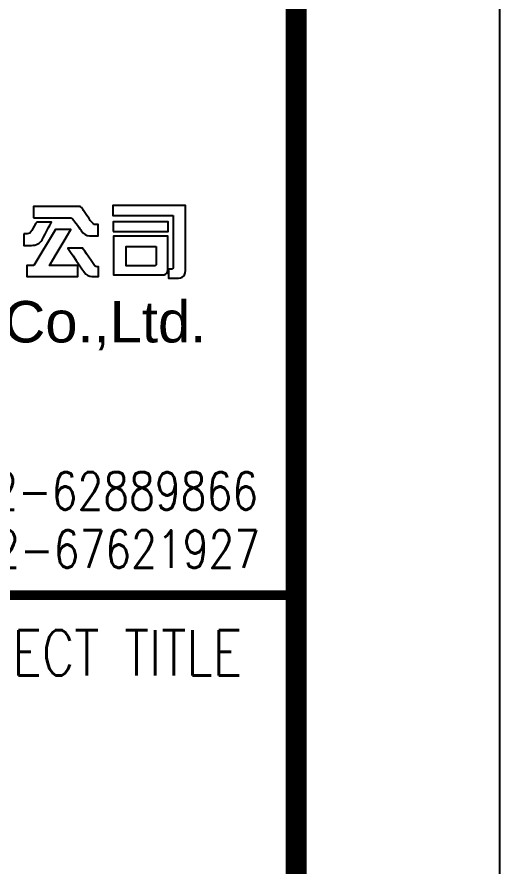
# Model space of a CAD drawing. Extents: x 216 to 1057, y -885 to -291.
# Drawn here: x 1035.17 to 1056.5, y -771.52 to -733.99 of the extents above; entities that cross this region are included whole.
import ezdxf
from ezdxf.enums import TextEntityAlignment as Align

# ---------------------------------------------------------------- set-up
doc = ezdxf.new("R2010")
doc.units = 0
doc.header["$LTSCALE"] = 1000
doc.header["$MEASUREMENT"] = 0
doc.layers.get('0').update_dxf_attribs({"linetype": 'CONTINUOUS'})
for name, color, linetype in [('1', 135, 'CONTINUOUS'), ('2', 235, 'CONTINUOUS'), ('A', 135, 'CONTINUOUS')]:
    doc.layers.add(name, color=color, linetype=linetype)
doc.styles.add('_HZTXT', font='romans.shx', dxfattribs={"bigfont": 'hztxt.shx'})
doc.styles.add('ARIAL', font='arial.ttf', dxfattribs={"height": 200})
doc.styles.add('EN-1', font='romans.shx', dxfattribs={"width": 0.8})

# ---------------------------------------------------------------- blocks, each defined once
blk = doc.blocks.new('GS')
at = {"layer": 'A'}
for points, knots in [([(38.9887, 2.24322), (38.9887, 2.24322), (38.9887, 2.6607), (38.9887, 2.6607), (38.9887, 2.6607), (38.9887, 2.6607), (40.65916, 2.6607), (40.65916, 2.6607), (40.65916, 2.6607), (40.69935, 2.66885), (40.74265, 2.64086), (40.79049, 2.57721), (40.79049, 2.57721), (40.79049, 2.57721), (41.07715, 2.14801), (41.07715, 2.14801), (41.07715, 2.14801), (41.15656, 2.04417), (41.22428, 1.99272), (41.27977, 1.99272), (41.27977, 1.99272), (41.27977, 1.99272), (41.36326, 1.99272), (41.36326, 1.99272), (41.36326, 1.99272), (41.36326, 1.99272), (41.36326, 1.57524), (41.36326, 1.57524), (41.36326, 1.57524), (41.36326, 1.57524), (41.05322, 1.57524), (41.05322, 1.57524), (41.05322, 1.57524), (40.93355, 1.57524), (40.83022, 1.64246), (40.74265, 1.7779), (40.74265, 1.7779), (40.74265, 1.7779), (40.46823, 2.15973), (40.46823, 2.15973), (40.46823, 2.15973), (40.4285, 2.21522), (40.38474, 2.24322), (40.33737, 2.24322), (40.33737, 2.24322), (40.33737, 2.24322), (38.9887, 2.24322), (38.9887, 2.24322)], [0, 0, 0, 0, 0.07692308, 0.07692308, 0.07692308, 0.07692309, 0.15384615, 0.15384615, 0.15384615, 0.15384616, 0.23076923, 0.23076923, 0.23076923, 0.23076924, 0.30769231, 0.30769231, 0.30769231, 0.30769232, 0.38461538, 0.38461538, 0.38461538, 0.38461539, 0.46153846, 0.46153846, 0.46153846, 0.46153847, 0.53846154, 0.53846154, 0.53846154, 0.53846155, 0.61538462, 0.61538462, 0.61538462, 0.61538463, 0.69230769, 0.69230769, 0.69230769, 0.6923077, 0.76923077, 0.76923077, 0.76923077, 0.76923078, 0.84615385, 0.84615385, 0.84615385, 0.84615386, 1, 1, 1, 1]), ([(44.12213, 2.32671), (44.12213, 2.32671), (41.90283, 2.32671), (41.90283, 2.32671), (41.90283, 2.32671), (41.90283, 2.32671), (41.90283, 2.69685), (41.90283, 2.69685), (41.90283, 2.69685), (41.90283, 2.69685), (44.57576, 2.69685), (44.57576, 2.69685), (44.57576, 2.69685), (44.57576, 2.69685), (44.57576, 0.40579), (44.57576, 0.40579), (44.57576, 0.40579), (44.59969, 0.11913), (44.4882, -0.00812), (44.24177, 0.02395), (44.24177, 0.02395), (44.24177, 0.02395), (43.95512, 0.02395), (43.95512, 0.02395), (43.95512, 0.02395), (43.95512, 0.02395), (43.95512, 0.35791), (43.95512, 0.35791), (43.95512, 0.35791), (43.95512, 0.35791), (44.06257, 0.35791), (44.06257, 0.35791), (44.06257, 0.35791), (44.11041, 0.34979), (44.13025, 0.37779), (44.12213, 0.44143), (44.12213, 0.44143), (44.12213, 0.44143), (44.12213, 2.32671), (44.12213, 2.32671)], [0, 0, 0, 0, 0.09090909, 0.09090909, 0.09090909, 0.0909091, 0.18181818, 0.18181818, 0.18181818, 0.18181819, 0.27272727, 0.27272727, 0.27272727, 0.27272728, 0.36363636, 0.36363636, 0.36363636, 0.36363637, 0.45454545, 0.45454545, 0.45454545, 0.45454546, 0.54545455, 0.54545455, 0.54545455, 0.54545456, 0.63636364, 0.63636364, 0.63636364, 0.63636365, 0.72727273, 0.72727273, 0.72727273, 0.72727274, 0.81818182, 0.81818182, 0.81818182, 0.81818183, 1, 1, 1, 1]), ([(38.63079, 1.65873), (38.63079, 1.65873), (38.76212, 1.65873), (38.76212, 1.65873), (38.76212, 1.65873), (38.82577, 1.65061), (38.88126, 1.6903), (38.92914, 1.7779), (38.92914, 1.7779), (38.92914, 1.7779), (39.10834, 2.08793), (39.10834, 2.08793), (39.10834, 2.08793), (39.10834, 2.08793), (39.65719, 2.08793), (39.65719, 2.08793), (39.65719, 2.08793), (39.65719, 2.08793), (39.31097, 1.43168), (39.31097, 1.43168), (39.31097, 1.43168), (39.23156, 1.29674), (39.10019, 1.22905), (38.91741, 1.22905), (38.91741, 1.22905), (38.91741, 1.22905), (38.63079, 1.22905), (38.63079, 1.22905), (38.63079, 1.22905), (38.63079, 1.22905), (38.63079, 1.65873), (38.63079, 1.65873)], [0, 0, 0, 0, 0.11111111, 0.11111111, 0.11111111, 0.11111112, 0.22222222, 0.22222222, 0.22222222, 0.22222223, 0.33333333, 0.33333333, 0.33333333, 0.33333334, 0.44444444, 0.44444444, 0.44444444, 0.44444445, 0.55555556, 0.55555556, 0.55555556, 0.55555557, 0.66666667, 0.66666667, 0.66666667, 0.66666668, 0.77777778, 0.77777778, 0.77777778, 0.77777779, 1, 1, 1, 1]), ([(41.92675, 1.74225), (41.92675, 1.74225), (41.92675, 2.10016), (41.92675, 2.10016), (41.92675, 2.10016), (41.92675, 2.10016), (43.94343, 2.10016), (43.94343, 2.10016), (43.94343, 2.10016), (43.94343, 2.10016), (43.94343, 1.74225), (43.94343, 1.74225), (43.94343, 1.74225), (43.94343, 1.74225), (41.92675, 1.74225), (41.92675, 1.74225)], [0, 0, 0, 0, 0.2, 0.2, 0.2, 0.20000001, 0.4, 0.4, 0.4, 0.40000001, 0.6, 0.6, 0.6, 0.60000001, 1, 1, 1, 1]), ([(39.00093, 0.48927), (39.00093, 0.48927), (39.80025, 1.81351), (39.80025, 1.81351), (39.80025, 1.81351), (39.80025, 1.81351), (40.36078, 1.81351), (40.36078, 1.81351), (40.36078, 1.81351), (40.36078, 1.81351), (39.58539, 0.48927), (39.58539, 0.48927), (39.58539, 0.48927), (39.58539, 0.48927), (40.62351, 0.48927), (40.62351, 0.48927), (40.62351, 0.48927), (40.62351, 0.48927), (40.62351, 0.08352), (40.62351, 0.08352), (40.62351, 0.08352), (40.62351, 0.08352), (38.74993, 0.08352), (38.74993, 0.08352), (38.74993, 0.08352), (38.74993, 0.08352), (38.74993, 0.48927), (38.74993, 0.48927), (38.74993, 0.48927), (38.74993, 0.48927), (39.00093, 0.48927), (39.00093, 0.48927)], [0, 0, 0, 0, 0.11111111, 0.11111111, 0.11111111, 0.11111112, 0.22222222, 0.22222222, 0.22222222, 0.22222223, 0.33333333, 0.33333333, 0.33333333, 0.33333334, 0.44444444, 0.44444444, 0.44444444, 0.44444445, 0.55555556, 0.55555556, 0.55555556, 0.55555557, 0.66666667, 0.66666667, 0.66666667, 0.66666668, 0.77777778, 0.77777778, 0.77777778, 0.77777779, 1, 1, 1, 1]), ([(43.66901, 0.14309), (43.66901, 0.14309), (41.93848, 0.14309), (41.93848, 0.14309), (41.93848, 0.14309), (41.93848, 0.14309), (41.93848, 1.56304), (41.93848, 1.56304), (41.93848, 1.56304), (41.93848, 1.56304), (43.9312, 1.56304), (43.9312, 1.56304), (43.9312, 1.56304), (43.9312, 1.56304), (43.9312, 0.39355), (43.9312, 0.39355), (43.9312, 0.39355), (43.94697, 0.21077), (43.85991, 0.12729), (43.66901, 0.14309)], [0, 0, 0, 0, 0.16666667, 0.16666667, 0.16666667, 0.16666668, 0.33333333, 0.33333333, 0.33333333, 0.33333334, 0.5, 0.5, 0.5, 0.50000001, 0.66666667, 0.66666667, 0.66666667, 0.66666668, 1, 1, 1, 1]), ([(41.13671, 0.08352), (41.02523, 0.09164), (40.93355, 0.13901), (40.86229, 0.22658), (40.86229, 0.22658), (40.86229, 0.22658), (40.25388, 1.12161), (40.25388, 1.12161), (40.25388, 1.12161), (40.25388, 1.12161), (40.80272, 1.12161), (40.80272, 1.12161), (40.80272, 1.12161), (40.80272, 1.12161), (41.25585, 0.46535), (41.25585, 0.46535), (41.25585, 0.46535), (41.27212, 0.44955), (41.29557, 0.44143), (41.32765, 0.44143), (41.32765, 0.44143), (41.32765, 0.44143), (41.37549, 0.44143), (41.37549, 0.44143), (41.37549, 0.44143), (41.37549, 0.44143), (41.37549, 0.08352), (41.37549, 0.08352), (41.37549, 0.08352), (41.37549, 0.08352), (41.13671, 0.08352), (41.13671, 0.08352)], [0, 0, 0, 0, 0.11111111, 0.11111111, 0.11111111, 0.11111112, 0.22222222, 0.22222222, 0.22222222, 0.22222223, 0.33333333, 0.33333333, 0.33333333, 0.33333334, 0.44444444, 0.44444444, 0.44444444, 0.44444445, 0.55555556, 0.55555556, 0.55555556, 0.55555557, 0.66666667, 0.66666667, 0.66666667, 0.66666668, 0.77777778, 0.77777778, 0.77777778, 0.77777779, 1, 1, 1, 1]), ([(43.50149, 1.18118), (43.50149, 1.18118), (42.40383, 1.18118), (42.40383, 1.18118), (42.40383, 1.18118), (42.40383, 1.18118), (42.40383, 0.47704), (42.40383, 0.47704), (42.40383, 0.47704), (42.40383, 0.47704), (43.43023, 0.47704), (43.43023, 0.47704), (43.43023, 0.47704), (43.47807, 0.47704), (43.50149, 0.501), (43.50149, 0.54884), (43.50149, 0.54884), (43.50149, 0.54884), (43.50149, 1.18118), (43.50149, 1.18118)], [0, 0, 0, 0, 0.16666667, 0.16666667, 0.16666667, 0.16666668, 0.33333333, 0.33333333, 0.33333333, 0.33333334, 0.5, 0.5, 0.5, 0.50000001, 0.66666667, 0.66666667, 0.66666667, 0.66666668, 1, 1, 1, 1])]:
    blk.add_open_spline(points, degree=3, knots=knots, dxfattribs=at)

msp = doc.modelspace()

# ---------------------------------------------------------------- linework, layer by layer
at = {"layer": '1', "color": 135, "const_width": 0.421}
for points in [[(1047.501, -759.52), (982.501, -759.52)], [(1047.501, -759.52), (982.716, -759.52)]]:
    msp.add_lwpolyline(points, dxfattribs=at)
at = {"layer": '2', "color": 235}
msp.add_lwpolyline([(216.501, -884.997), (1056.501, -884.997), (1056.501, -290.997), (216.501, -290.997)], close=True, dxfattribs=at)
at = {"layer": '2', "color": 235, "const_width": 0.925}
msp.add_lwpolyline([(238.501, -875.79), (1047.501, -875.79), (1047.501, -300.79), (238.501, -300.79)], close=True, dxfattribs=at)

# ---------------------------------------------------------------- block references
at = {"xscale": 1.200712929750007, "yscale": 1.200712929750007, "zscale": 1.200712929750007}
msp.add_blockref('GS', (989.086, -745.548, -1700), dxfattribs=at)

# ---------------------------------------------------------------- texts
at = {"layer": '1', "style": 'ARIAL'}
msp.add_text('Suzhou Hezhan  Design & Construction Co.,Ltd.', height=1.8306, dxfattribs=at).set_placement((988.81, -748.36, -1700))
at = {"layer": '1', "style": 'EN-1', "width": 0.8}
for s, p in [('TEL:86-512-62889866', (1045.823, -755.746, 0.438)), ('FAX:86-512-67621927', (1045.911, -758.314, 0.438))]:
    msp.add_text(s, height=1.66197, dxfattribs=at).set_placement(p, align=Align.RIGHT)
at = {"layer": '1', "color": 135, "style": '_HZTXT', "width": 0.8}
msp.add_text('PROJECT TITLE', height=2, dxfattribs=at).set_placement((1045.116, -763.063), align=Align.RIGHT)

doc.saveas('drawing.dxf')
